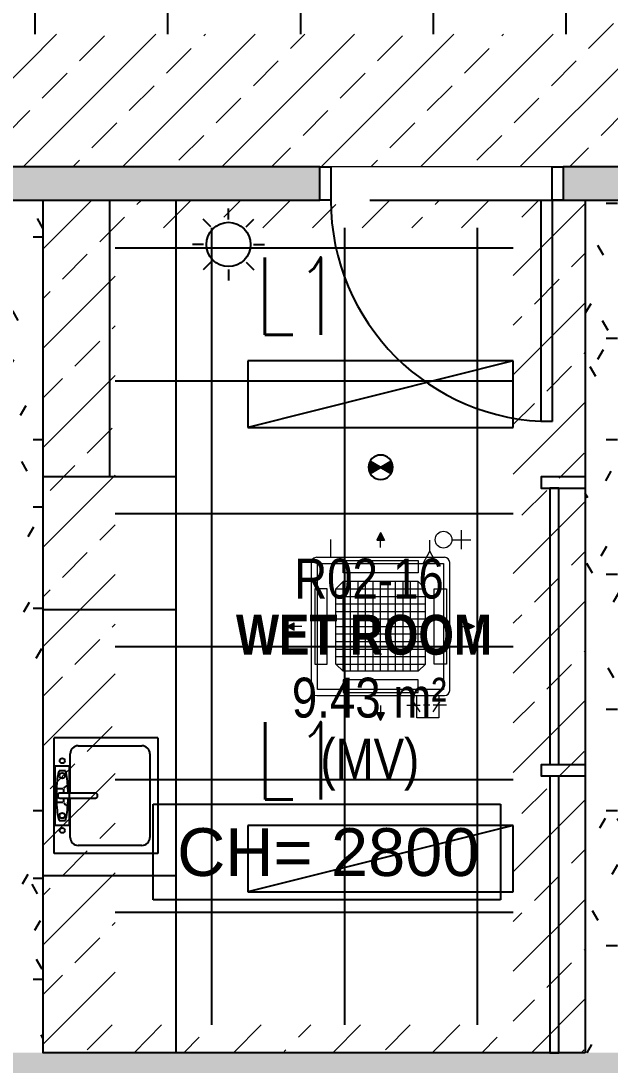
# Model space of a CAD drawing. Header units: millimetres. Extents: x -92759 to 184353, y -15225 to 86714.
# Drawn here: x 59750 to 62414, y 26235 to 30951 of the extents above; entities that cross this region are included whole.
import ezdxf

# ---------------------------------------------------------------- set-up
doc = ezdxf.new("R2010")
doc.units = ezdxf.units.MM
doc.linetypes.add('IDA - Grid Line', pattern=[2100, 1200, -300, 300, -300])
for name, color, linetype in [('0-1', 9, 'Continuous'), ('0-Motion Sensor', 1, 'Continuous'), ('A-_DOOR----_E', 8, 'Continuous'), ('A-_ROOMNAME_A', 8, 'Continuous'), ('A-_SANIFIXR_E', 8, 'Continuous'), ('A-_WALL----_H-1', 9, 'Continuous'), ('A-_WALLPRTN_E', 8, 'Continuous'), ('A-PATT-CONC', 8, 'Continuous'), ('E-legend', 1, 'Continuous'), ('E-LIGHT----E', 1, 'Continuous'), ('HF Text', 7, 'Continuous'), ('M-_SANIFIXR_E', 9, 'Continuous'), ('M-ACMV_FCU', 5, 'Continuous'), ('PDF_M-_ACON----_E-N', 7, 'Continuous')]:
    doc.layers.add(name, color=color, linetype=linetype)
for name, color, linetype, lineweight in [('A--', 134, '500-1-RP', 25), ('HFI 9MM FPB', 94, 'Continuous', 5), ('M-ACMV_CDP', 190, 'DRAIN_PIPE', 25), ('M-ACMV_FCU-1', 86, 'Continuous', 9), ('M-ACMV_FCU-2', 86, 'Continuous', 9), ('M-ACMV_PWR', 1, 'REFRIGERANT', 25), ('M-ACMV_REF_PIPE', 134, '500-1-RP', 25), ('M-ACMV_VCD', 7, 'Continuous', 25)]:
    doc.layers.add(name, color=color, linetype=linetype, lineweight=lineweight)
for name, color, linetype, true_color in [('A-_DETA----_ED-2', 1, 'Continuous', 0xff0000), ('A-_FURN--1', 7, 'Continuous', 0xaaaaaa), ('E-_FIREALAM_E-1', 1, 'Continuous', 0xff0000), ('S-_ANOTGRID_E-1', 9, 'IDA - Grid Line', 0x808080)]:
    doc.layers.add(name, color=color, linetype=linetype, true_color=true_color)
doc.styles.add('Arial Narrow_2', font='ARIALN.TTF', dxfattribs={"height": 225})
doc.styles.add('Arial Narrow_B_1', font='ARIALNB.TTF', dxfattribs={"height": 300})
doc.styles.add('Arial_4', font='arial.ttf', dxfattribs={"height": 1.8})
doc.styles.get("Standard").update_dxf_attribs({"font": 'arial.ttf'})
doc.styles.add('T3', font='simplex.shx', dxfattribs={"width": 0.7, "height": 300})
doc.linetypes.add('500-1-RP', pattern='A,0.75,-0.5,0.75,-0.5,0.75,-0.5,0.75,-1.7,["RP",Standard,S=1,R=0,X=-1,Y=-0.5],-1.7', length=7.9)
doc.linetypes.add('DRAIN_PIPE', pattern='A,0.5,-0.2,["D",Standard,S=0.1,R=0,X=-0.1,Y=-0.05],-0.25', length=0.95)
doc.linetypes.add('REFRIGERANT', pattern='A,15,-5.08,["R",Standard,S=2.54,R=0,X=-2.54,Y=-1.27],-5.08', length=25.16)
pattern_1 = [(0, (-11670.95, 40338.29), (609.6, 152.4), [50.292, -406.908, 50.292, -406.908, -2438.4]), (0, (-11670.95, 40338.29), (609.6, 152.4), [-914.4, 50.292, -864.108, 50.292, -406.908, -1066.8]), (0, (-11670.95, 40338.29), (609.6, 152.4), [-2286, 50.292, -254.508, 50.292, -711.708]), (120, (-11442.35, 40414.49), (-436.78227, 451.7291), [50.292, -406.908, 50.292, -406.908, -2438.4]), (120, (-11442.35, 40414.49), (-436.78227, 451.7291), [-914.4, 50.292, -864.108, 50.292, -406.908, -1066.8]), (120, (-11442.35, 40414.49), (-436.78227, 451.7291), [-2286, 50.292, -254.508, 50.292, -711.708]), (240, (-11366.15, 40719.29), (-172.81773, -604.1291), [50.292, -406.908, 50.292, -406.908, -2438.4]), (240, (-11366.15, 40719.29), (-172.81773, -604.1291), [-914.4, 50.292, -864.108, 50.292, -406.908, -1066.8]), (240, (-11366.15, 40719.29), (-172.81773, -604.1291), [-2286, 50.292, -254.508, 50.292, -711.708])]

# ---------------------------------------------------------------- blocks, each defined once
blk = doc.blocks.new('IDA - F - Single - Swing1 - 1100L X 2200H -TD-03-10510365-BLK8_RHH_2ND STOREY PLAN')
at = {"layer": 'A-_DOOR----_E'}
for p, q in [((-550, 75), (-500, 75)), ((-500, 75), (-500, -75)), ((500, 75), (550, 75)), ((500, -75), (500, 75)), ((-500, -75), (-550, -75)), ((450, -75), (500, -75)), ((450, -1075), (450, -75)), ((500, -75), (500, -1075)), ((550, -75), (500, -75)), ((500, -1075), (450, -1075))]:
    blk.add_line(p, q, dxfattribs=at)
blk.add_arc((500, -75), 1000, 180, 270, dxfattribs=at)
blk = doc.blocks.new('IDA - Strobe Light - IDA - Strobe Light-8826107-BLK8_RHH_2ND STOREY PLAN')
at = {"layer": 'A-_DETA----_ED-2'}
for p, q in [((0, 312.5), (0, 362.5)), ((-79.5, 279.5), (-114.9, 314.9)), ((79.5, 279.5), (114.9, 314.9)), ((-112.5, 200), (-162.5, 200)), ((112.5, 200), (162.5, 200)), ((-79.5, 120.5), (-114.9, 85.1)), ((79.5, 120.5), (114.9, 85.1)), ((0, 87.5), (0, 37.5))]:
    blk.add_line(p, q, dxfattribs=at)
blk.add_circle((0, 200), 100, dxfattribs=at)
blk = doc.blocks.new('1599_FURN_RHH_BLK8 _NEW__2ND STY_dwg-10261561-BLK8_RHH_2ND STOREY PLAN')
at = {"layer": 'A-_FURN--1'}
for p, q in [((-29849.8, -50450.1), (-30449.8, -50450.1)), ((-29849.8, -51050.1), (-30449.8, -51050.1))]:
    blk.add_line(p, q, dxfattribs=at)
at = {"layer": 'A-_FURN--1', "flags": 128}
for points in [[(-30449.8, -49200.1), (-30149.8, -49200.1), (-30149.8, -50450.1), (-30449.8, -50450.1)], [(-30449.8, -49200.1), (-29849.8, -49200.1), (-29849.8, -53050.1), (-30449.8, -53050.1)], [(-29849.8, -52250.1), (-29849.8, -53050.1), (-30449.8, -53050.1), (-30449.8, -52250.1)]]:
    blk.add_lwpolyline(points, close=True, dxfattribs=at)
for points in [[(-27999.8, -50450.1), (-28199.8, -50450.1), (-28199.8, -50500.1), (-27999.8, -50500.1)], [(-28119.8, -51750.1), (-28119.8, -50500.1), (-28159.8, -50500.1), (-28159.8, -51750.1)], [(-27999.8, -51750.1), (-28199.8, -51750.1), (-28199.8, -51800.1), (-27999.8, -51800.1)], [(-28159.8, -51800.1), (-28159.8, -53050.1), (-28119.8, -53050.1), (-28119.8, -51800.1)]]:
    blk.add_lwpolyline(points, dxfattribs=at)
at = {"layer": 'A-_SANIFIXR_E'}
for p, q in [((-29931.8, -51628.1), (-30399.8, -51628.1)), ((-30399.8, -52150.1), (-30399.8, -51628.1)), ((-29931.8, -51628.1), (-29931.8, -52150.1)), ((-30291.8, -51664.1), (-30003.8, -51664.1)), ((-30327.8, -51878.1), (-30327.8, -51700.1)), ((-29967.8, -51700.1), (-29967.8, -52078.1)), ((-30395.3, -51754.1), (-30332.3, -51754.1)), ((-30395.3, -52024.1), (-30395.3, -51754.1)), ((-30349.3, -51776.6), (-30378.2, -51776.6)), ((-30332.3, -51754.1), (-30332.3, -52024.1)), ((-30360.1, -51857.9), (-30386, -51857.9)), ((-30357.6, -51859.8), (-30357.6, -51878.1)), ((-30360.1, -51920.3), (-30386, -51920.3)), ((-30384.2, -51887.1), (-30384.2, -51891.6)), ((-30213.2, -51878.1), (-30375.2, -51878.1)), ((-30375.2, -51900.6), (-30213.2, -51900.6)), ((-30357.6, -51900.9), (-30357.6, -51918.3)), ((-30327.8, -52078.1), (-30327.8, -51900.6)), ((-30204.2, -51891.6), (-30204.2, -51887.1)), ((-30378.2, -52001.6), (-30349.3, -52001.6)), ((-30332.3, -52024.1), (-30395.3, -52024.1)), ((-29931.8, -52150.1), (-30399.8, -52150.1)), ((-30003.8, -52114.1), (-30291.8, -52114.1))]:
    blk.add_line(p, q, dxfattribs=at)
for centre, radius in [((-30363.8, -51731.6), 11.4), ((-30363.8, -51799.1), 12.3), ((-30363.8, -51979.1), 12.3), ((-30363.8, -52046.6), 11.4)]:
    blk.add_circle(centre, radius, dxfattribs=at)
for centre, radius, start, end in [((-30291.8, -51700.1), 36, 90, 180), ((-30003.8, -51700.1), 36, 0, 90), ((-30238.1, -51822.3), 147.4, 161.9543, 168.8025), ((-30489.5, -51822.3), 147.4, 11.1975, 18.0457), ((-30035.8, -51862.3), 353.6, 168.8025, 175.3124), ((-30691.7, -51862.3), 353.6, 4.6876, 11.1975), ((-29709, -51889.1), 681.5, 175.3124, 180), ((-30333.6, -51869.1), 25.7, 108.0147, 151.5587), ((-31018.6, -51889.1), 681.5, 0.9213, 4.6876), ((-29709, -51889.1), 681.5, 180, 184.6876), ((-30375.2, -51887.1), 9, 90, 180), ((-30375.2, -51891.6), 9, 180, 270), ((-30333.6, -51909.1), 25.7, 208.4413, 251.9853), ((-31018.6, -51889.1), 681.5, 355.3124, 359.0296), ((-30213.2, -51887.1), 9, 0, 90), ((-30213.2, -51891.6), 9, 270, 0), ((-30035.8, -51915.9), 353.6, 184.6876, 191.1975), ((-30691.7, -51915.9), 353.6, 348.8025, 355.3124), ((-30238.1, -51955.9), 147.4, 191.1975, 198.0457), ((-30489.5, -51955.9), 147.4, 341.9543, 348.8025), ((-30291.8, -52078.1), 36, 180, 270), ((-30003.8, -52078.1), 36, 270, 0)]:
    blk.add_arc(centre, radius, start, end, dxfattribs=at)
blk = doc.blocks.new('A$C3019c3af')
at = {"layer": 'A-_WALL----_H-1'}
h = blk.add_hatch(dxfattribs=at)
h.set_pattern_fill('FP_8', color=256, style=0, pattern_type=2)
h.set_pattern_definition(pattern_1)
h.paths.add_polyline_path([(-20250, -2600), (-17700, -2600), (-17700, -2450), (-20500, -2450), (-20500, -2600), (-20400, -2600)])
h.paths.add_polyline_path([(-7650, -2600), (-7650, -2450), (-8600, -2450), (-8600, -2600)])
h.paths.add_polyline_path([(-15425, -2600), (-10300, -2600), (-10300, -2450), (-15700, -2450), (-15700, -2600), (-15500, -2600)])
h.paths.add_polyline_path([(-23188.5, -2600), (-21600, -2600), (-21600, -2450), (-27300, -2450), (-27300, -2600), (-26358.7, -2600)])
h.paths.add_polyline_path([(-17100, -2600), (-16800, -2600), (-16800, -2450), (-17100, -2450), (-17100, -2525)])
h = blk.add_hatch(dxfattribs=at)
h.set_pattern_fill('FP_8', color=256, style=0, pattern_type=2)
h.set_pattern_definition(pattern_1)
h.paths.add_polyline_path([(-22850, -6450), (-22850, -2600), (-23000, -2600), (-23000, -6450)])
h = blk.add_hatch(dxfattribs=at)
h.set_pattern_fill('FP_8', color=256, style=0, pattern_type=2)
h.set_pattern_definition(pattern_1)
h.paths.add_polyline_path([(-20400, -6450), (-20250, -6450), (-20250, -2600), (-20400, -2600)])
h = blk.add_hatch(dxfattribs=at)
h.set_pattern_fill('FP_8', color=256, style=0, pattern_type=2)
h.set_pattern_definition(pattern_1)
h.paths.add_polyline_path([(-10507.7, -6600), (-7650, -6600), (-7650, -6450), (-27700, -6450), (-27700, -6600), (-15350, -6600)])
at = {"layer": 'A-_WALLPRTN_E'}
for p, q in [((-21600, -2450), (-27300, -2450)), ((-21600, -2600), (-21600, -2450)), ((-17700, -2450), (-20500, -2450)), ((-20500, -2450), (-20500, -2600)), ((-22850, -2600), (-21600, -2600)), ((-22850, -6450), (-22850, -2600)), ((-20500, -2600), (-20400, -2600)), ((-20400, -2600), (-20400, -6450)), ((-20400, -6450), (-22850, -6450))]:
    blk.add_line(p, q, dxfattribs=at)
at = {"layer": 'M-_SANIFIXR_E'}
for p, q in [((-22332, -5028), (-22800, -5028)), ((-22800, -5550), (-22800, -5028)), ((-22332, -5028), (-22332, -5550)), ((-22692, -5064), (-22404, -5064)), ((-22728, -5278), (-22728, -5100)), ((-22368, -5100), (-22368, -5478)), ((-22795.5, -5154), (-22732.5, -5154)), ((-22795.5, -5424), (-22795.5, -5154)), ((-22749.5, -5176.5), (-22778.5, -5176.5)), ((-22732.5, -5154), (-22732.5, -5424)), ((-22760.3, -5257.8), (-22786.2, -5257.8)), ((-22613.4, -5278), (-22775.4, -5278)), ((-22757.9, -5259.8), (-22757.9, -5278)), ((-22760.3, -5320.2), (-22786.2, -5320.2)), ((-22784.4, -5287), (-22784.4, -5291.5)), ((-22775.4, -5300.5), (-22613.4, -5300.5)), ((-22757.9, -5300.8), (-22757.9, -5318.3)), ((-22728, -5478), (-22728, -5300.5)), ((-22604.4, -5291.5), (-22604.4, -5287)), ((-22778.5, -5401.5), (-22749.5, -5401.5)), ((-22732.5, -5424), (-22795.5, -5424)), ((-22404, -5514), (-22692, -5514)), ((-22332, -5550), (-22800, -5550))]:
    blk.add_line(p, q, dxfattribs=at)
for centre, radius in [((-22764, -5131.5), 11.4), ((-22764, -5199), 12.3), ((-22764, -5379), 12.3), ((-22764, -5446.5), 11.4)]:
    blk.add_circle(centre, radius, dxfattribs=at)
for centre, radius, start, end in [((-22692, -5100), 36, 90, 180), ((-22404, -5100), 36, 0, 90), ((-22638.3, -5222.2), 147.4, 161.9543, 168.8025), ((-22889.7, -5222.2), 147.4, 11.1975, 18.0457), ((-22109.2, -5289), 681.5, 175.3124, 180), ((-22436.1, -5262.2), 353.6, 168.8025, 175.3124), ((-23091.9, -5262.2), 353.6, 4.6876, 11.1975), ((-23418.8, -5289), 681.5, 0.9213, 4.6876), ((-22775.4, -5287), 9, 90, 180), ((-22733.8, -5269), 25.7, 108.0147, 151.5587), ((-22613.4, -5287), 9, 0, 90), ((-22109.2, -5289), 681.5, 180, 184.6876), ((-22775.4, -5291.5), 9, 180, 270), ((-22733.8, -5309), 25.7, 208.4413, 251.9853), ((-23418.8, -5289), 681.5, 355.3124, 359.0296), ((-22613.4, -5291.5), 9, 270, 0), ((-22436.1, -5315.8), 353.6, 184.6876, 191.1975), ((-23091.9, -5315.8), 353.6, 348.8025, 355.3124), ((-22638.3, -5355.8), 147.4, 191.1975, 198.0457), ((-22889.7, -5355.8), 147.4, 341.9543, 348.8025), ((-22692, -5478), 36, 180, 270), ((-22404, -5478), 36, 270, 0)]:
    blk.add_arc(centre, radius, start, end, dxfattribs=at)
at = {"layer": 'S-_ANOTGRID_E-1'}
blk.add_line((-38173.1, -2600), (13784.7, -2600), dxfattribs=at)
at = {"layer": 'A-_DOOR----_E'}
blk.add_blockref('IDA - F - Single - Swing1 - 1100L X 2200H -TD-03-10510365-BLK8_RHH_2ND STOREY PLAN', (-21050, -2525), dxfattribs=at)
at = {"layer": 'E-_FIREALAM_E-1', "rotation": 180}
blk.add_blockref('IDA - Strobe Light - IDA - Strobe Light-8826107-BLK8_RHH_2ND STOREY PLAN', (-22012.5, -2600), dxfattribs=at)
at = {"layer": 'M-_SANIFIXR_E'}
blk.add_blockref('1599_FURN_RHH_BLK8 _NEW__2ND STY_dwg-10261561-BLK8_RHH_2ND STOREY PLAN', (7599.8, 46600.1), dxfattribs=at)
at = {"layer": 'A-_ROOMNAME_A', "char_height": 180, "attachment_point": 1}
for s, insert, width, style in [('R02-16', (-21715.4, -4219), 853.797, 'Arial Narrow_2'), ('WET ROOM', (-21978.6, -4472.5), 1491.139, 'Arial Narrow_B_1'), ('9.43 m²', (-21725.9, -4756.5), 877.848, 'Arial Narrow_2'), ('(MV)', (-21596.9, -5032.2), 565.19, 'Arial Narrow_2')]:
    blk.add_mtext(s, dxfattribs=dict(at, insert=insert, width=width, style=style))
blk = doc.blocks.new('RCP_B8L2')
at = {"layer": 'A-PATT-CONC'}
h = blk.add_hatch(dxfattribs=at)
h.set_pattern_fill('ANSI37', color=256, scale=189, angle=45)
h.set_pattern_definition([(90, (-399843.07, -181027.3), (-600.075, 0), []), (180, (-399843.07, -181027.3), (-6e-14, -600.075), [])])
h.paths.add_polyline_path([(-398043.1, -182227.3), (-396843.1, -182227.3), (-396843.1, -183427.3), (-398043.1, -183427.3)], flags=16)
h.paths.add_polyline_path([(-399843.1, -181027.3), (-390243.1, -181027.3), (-390243.1, -189427.3), (-398043.1, -189427.3), (-398043.1, -193627.3), (-399843.1, -193627.3)])
h = blk.add_hatch(dxfattribs=at)
h.set_pattern_fill('ANSI37', color=256, scale=189, angle=45)
h.set_pattern_definition([(90, (-390643.07, -190302.3), (-600.075, 0), []), (180, (-390643.07, -190302.3), (-6e-14, -600.075), [])])
h.paths.add_polyline_path([(-392443.1, -190302.3), (-390643.1, -190302.3), (-390643.1, -193902.3), (-392443.1, -193902.3)])
at = {"layer": 'HFI 9MM FPB'}
h = blk.add_hatch(dxfattribs=at)
h.set_pattern_fill('ANSI33', color=256, scale=50)
h.set_pattern_definition([(45, (-381589.02, -647239), (-224.5064, 224.5064), []), (45, (-381364.5, -647239), (-224.5064, 224.5064), [158.75, -79.375])])
h.paths.add_polyline_path([(-397818.1, -194027.3), (-400118.1, -194027.3), (-400118.1, -180627.3), (-389968.1, -180627.3), (-389968.1, -188227.3), (-389818.1, -188227.3), (-389818.1, -180627.3), (-382818.1, -180627.3), (-382818.1, -190027.3), (-397218.1, -190027.3), (-397218.1, -189577.3), (-397818.1, -189577.3)])
h.paths.add_polyline_path([(-399843.1, -181027.3), (-390243.1, -181027.3), (-390243.1, -189427.3), (-398043.1, -189427.3), (-398043.1, -193627.3), (-399843.1, -193627.3)], flags=16)
h.paths.add_polyline_path([(-389318.1, -181127.3), (-383318.1, -181127.3), (-383318.1, -189527.3), (-389318.1, -189527.3)], flags=16)
h = blk.add_hatch(dxfattribs=at)
h.set_pattern_fill('ANSI33', color=256, scale=50)
h.set_pattern_definition([(45, (-581589.02, -147239), (-224.5064, 224.5064), []), (45, (-581364.5, -147239), (-224.5064, 224.5064), [158.75, -79.375])])
h.paths.add_polyline_path([(-392443.1, -190302.3), (-390643.1, -190302.3), (-390643.1, -193902.3), (-392443.1, -193902.3)], flags=16)
h.paths.add_polyline_path([(-392768.1, -190177.3), (-390318.1, -190177.3), (-390318.1, -194027.3), (-392768.1, -194027.3)])
blk.add_lwpolyline([(-397818.1, -194027.3), (-400118.1, -194027.3), (-400118.1, -180627.3), (-389968.1, -180627.3), (-389968.1, -188227.3), (-389818.1, -188227.3), (-389818.1, -180627.3), (-382818.1, -180627.3), (-382818.1, -190027.3), (-397218.1, -190027.3), (-397218.1, -189577.3), (-397818.1, -189577.3)], close=True, dxfattribs=at)
at = {"layer": 'HF Text', "insert": (-392162.5, -193013.5), "char_height": 215.85, "width": 1353.585, "attachment_point": 1, "style": 'Arial_4', "bg_fill": 16, "box_fill_scale": 1.5, "bg_fill_color": 256, "bg_fill_transparency": 0}
blk.add_mtext('CH= 2800', dxfattribs=at)
blk = doc.blocks.new('L1S')
at = {"layer": 'E-LIGHT----E'}
for p, q in [((-600, 150), (-600, -150)), ((600, 150), (-600, 150)), ((600, 150), (-600, -150)), ((600, -150), (600, 150)), ((-600, -150), (600, -150)), ((600, -150), (600, -150)), ((600, -150), (600, -150))]:
    blk.add_line(p, q, dxfattribs=at)
at = {"layer": 'E-LIGHT----E', "lineweight": 18, "style": 'T3', "width": 0.7}
blk.add_text('L1', height=350, dxfattribs=at).set_placement((-564.1, 267.3))
blk = doc.blocks.new('Motion Sensor')
at = {"layer": 'E-legend', "lineweight": 25}
h = blk.add_hatch(color=256, dxfattribs=at)
h.dxf.hatch_style = 1
h.paths.add_polyline_path([(10021, -17121.6), (9973.3, -17094.1, 0.131652), (9965.9, -17121.6, 0.131652), (9973.3, -17149.1)])
h = blk.add_hatch(color=256, dxfattribs=at)
h.dxf.hatch_style = 1
h.paths.add_polyline_path([(10068.6, -17094.1), (10021, -17121.6), (10068.6, -17149.1, 0.131652), (10076, -17121.6, 0.131652)])
for p, q in [((9973.3, -17094.1), (10068.6, -17149.1)), ((9973.3, -17149.1), (10068.6, -17094.1))]:
    blk.add_line(p, q, dxfattribs=at)
blk.add_circle((10021, -17121.6), 55, dxfattribs=at)
blk = doc.blocks.new('EL_B8_L2_R4')
at = {"layer": '0-Motion Sensor', "xscale": -1, "rotation": 180}
blk.add_blockref('Motion Sensor', (-38946, -67527.8), dxfattribs=at)
at = {"layer": 'E-LIGHT----E', "color": 0}
for p in [(-28925.5, -50075.9), (-28925.2, -52174.3)]:
    blk.add_blockref('L1S', p, dxfattribs=at)
blk = doc.blocks.new('A$C7208cd76')
at = {"layer": 'M-ACMV_FCU', "lineweight": 5}
h = blk.add_hatch(color=256, dxfattribs=at)
h.dxf.hatch_style = 1
h.paths.add_polyline_path([(0, 424.1), (-17, 390.2), (17, 390.2)])
h = blk.add_hatch(color=256, dxfattribs=at)
h.dxf.hatch_style = 1
h.paths.add_polyline_path([(-424.1, 0), (-390.2, -17), (-390.2, 17)])
h = blk.add_hatch(color=256, dxfattribs=at)
h.dxf.hatch_style = 1
h.paths.add_polyline_path([(424.1, 0), (390.2, 17), (390.2, -17)])
h = blk.add_hatch(color=256, dxfattribs=at)
h.dxf.hatch_style = 1
h.paths.add_polyline_path([(0, -424.1), (17, -390.2), (-17, -390.2)])
for p, q in [((0, 424.1), (-17, 390.2)), ((-17, 390.2), (17, 390.2)), ((0, 424.1), (17, 390.2)), ((0, 356.2), (0, 390.2)), ((-312.5, 288.8), (-312.5, -288.8)), ((288.8, 312.5), (-288.8, 312.5)), ((288.9, 312.6), (288.9, 312.6)), ((312.5, 288.8), (312.5, -288.8)), ((312.6, 288.9), (312.6, 288.9)), ((-202.6, 169.6), (-169.6, 202.6)), ((-169.6, 202.6), (169.6, 202.6)), ((-169.6, 202.6), (-169.6, -202.6)), ((-135.7, 202.6), (-135.7, -202.6)), ((-101.8, 202.6), (-101.8, -202.6)), ((-67.9, 202.6), (-67.9, -202.6)), ((-33.9, 202.6), (-33.9, -202.6)), ((0, 202.6), (0, -202.6)), ((33.9, 202.6), (33.9, -202.6)), ((67.9, 202.6), (67.9, -202.6)), ((101.8, 202.6), (101.8, -202.6)), ((135.7, 202.6), (135.7, -202.6)), ((169.6, 202.6), (202.6, 169.6)), ((169.6, 202.6), (169.6, -202.6)), ((-202.6, 169.6), (-202.6, -169.6)), ((202.6, 169.6), (-202.6, 169.6)), ((202.6, 169.6), (202.6, -169.6)), ((202.6, 135.7), (-202.6, 135.7)), ((202.6, 101.8), (-202.6, 101.8)), ((202.6, 67.9), (-202.6, 67.9)), ((-424.1, 0), (-390.2, 17)), ((-424.1, 0), (-390.2, -17)), ((-390.2, -17), (-390.2, 17)), ((-356.2, 0), (-390.2, 0)), ((202.6, 33.9), (-202.6, 33.9)), ((202.6, 0), (-202.6, 0)), ((356.2, 0), (390.2, 0)), ((390.2, 17), (390.2, -17)), ((424.1, 0), (390.2, 17)), ((424.1, 0), (390.2, -17)), ((202.6, -33.9), (-202.6, -33.9)), ((202.6, -67.9), (-202.6, -67.9)), ((202.6, -101.8), (-202.6, -101.8)), ((202.6, -135.7), (-202.6, -135.7)), ((-169.6, -202.6), (-202.6, -169.6)), ((202.6, -169.6), (-202.6, -169.6)), ((169.6, -202.6), (202.6, -169.6)), ((-169.6, -202.6), (169.6, -202.6)), ((288.8, -312.5), (-288.8, -312.5)), ((0, -356.2), (0, -390.2)), ((17, -390.2), (-17, -390.2)), ((0, -424.1), (-17, -390.2)), ((0, -424.1), (17, -390.2))]:
    blk.add_line(p, q, dxfattribs=at)
for points in [[(285, 285), (285, -285), (-285, -285), (-285, 285)], [(-169.6, 241.6), (169.6, 241.6), (169.6, 297.9), (-169.6, 297.9)], [(-241.6, 169.6), (-241.6, -169.6), (-297.9, -169.6), (-297.9, 169.6)], [(241.6, 169.6), (241.6, -169.6), (297.9, -169.6), (297.9, 169.6)], [(-169.6, -241.6), (169.6, -241.6), (169.6, -297.9), (-169.6, -297.9)]]:
    blk.add_lwpolyline(points, close=True, dxfattribs=at)
for centre, start, end in [((-288.8, 288.8), 90, 180), ((288.8, 288.8), 0, 90), ((-288.8, -288.8), 180, 270), ((288.8, -288.8), 270, 0)]:
    blk.add_arc(centre, 23.7, start, end, dxfattribs=at)
blk = doc.blocks.new('A$C49267d6b')
at = {"layer": 'PDF_M-_ACON----_E-N', "lineweight": 0}
for p, q in [((0, 127), (0, 76.2)), ((-25.4, 76.2), (12.7, 101.6)), ((0, 63.5), (0, 38.1)), ((-25.4, 25.4), (12.7, 0)), ((0, -25.4), (0, 25.4))]:
    blk.add_line(p, q, dxfattribs=at)
blk = doc.blocks.new('A$C81577ca4')
at = {"layer": 'A--', "lineweight": 0, "ltscale": 0.75}
for p, q in [((-36, -125), (-86, -125)), ((19, -95), (-36, -125)), ((19, -155), (-36, -125))]:
    blk.add_line(p, q, dxfattribs=at)
blk = doc.blocks.new('SSO')
at = {"layer": 'M-ACMV_PWR', "linetype": 'ByBlock', "lineweight": 5}
for p, q in [((1064770.3, 20778.3), (1064770.3, 20878.3)), ((1064820.3, 20828.3), (1064720.3, 20828.3))]:
    blk.add_line(p, q, dxfattribs=at)
blk.add_circle((1064770.3, 20733.6), 44.6, dxfattribs=at)
blk.add_circle((1064770.3, 20733.6), 44.6, dxfattribs=at)
blk = doc.blocks.new('FCU-2_mini cassette')
at = {"layer": 'M-ACMV_CDP', "lineweight": 5}
blk.add_line((240311.9, -39528.1), (240311.9, -39608.6), dxfattribs=at)
at = {"layer": 'M-ACMV_VCD', "lineweight": 5}
blk.add_lwpolyline([(239824.1, -38903.1), (239824.1, -38803.1), (239924.1, -38803.1), (239924.1, -38903.1)], close=True, dxfattribs=at)
at = {"layer": 'M-ACMV_FCU', "lineweight": 5}
blk.add_blockref('A$C7208cd76', (240087.3, -39215.6), dxfattribs=at)
at = {"layer": 'M-ACMV_PWR', "color": 1, "linetype": 'ByBlock', "lineweight": 5, "xscale": 0.8500000000000222, "yscale": 0.8500000000000222, "zscale": 0.8500000000000222, "rotation": 90}
blk.add_blockref('SSO', (257426.2, -944662.3), dxfattribs=at)
at = {"layer": 'M-ACMV_REF_PIPE', "lineweight": 5, "rotation": 90}
blk.add_blockref('A$C81577ca4', (239740.3, -39519.6), dxfattribs=at)
at = {"layer": 'M-ACMV_VCD', "lineweight": 5, "xscale": -1.181061443391948, "yscale": 1.181061443391948, "zscale": 1.181061443391948, "rotation": 90}
blk.add_blockref('A$C49267d6b', (239939.1, -38860.6), dxfattribs=at)
blk = doc.blocks.new('ACMV_B8_L2')
at = {"layer": 'M-ACMV_FCU-2', "rotation": 180}
blk.add_blockref('FCU-2_mini cassette', (362127, -116715.5), dxfattribs=at)

msp = doc.modelspace()

# ---------------------------------------------------------------- block references
at = {"layer": '0-1'}
msp.add_blockref('A$C3019c3af', (82701.1, 32741.2), dxfattribs=at)
at = {"layer": 'A-PATT-CONC'}
msp.add_blockref('RCP_B8L2', (452619.1, 220318.5), dxfattribs=at)
at = {"layer": 'E-legend', "color": 7}
msp.add_blockref('EL_B8_L2_R4', (90301.1, 79341.2), dxfattribs=at)
at = {"layer": 'M-ACMV_FCU-1'}
msp.add_blockref('ACMV_B8_L2', (-60663.6, 105715.9), dxfattribs=at)

doc.saveas('drawing.dxf')
